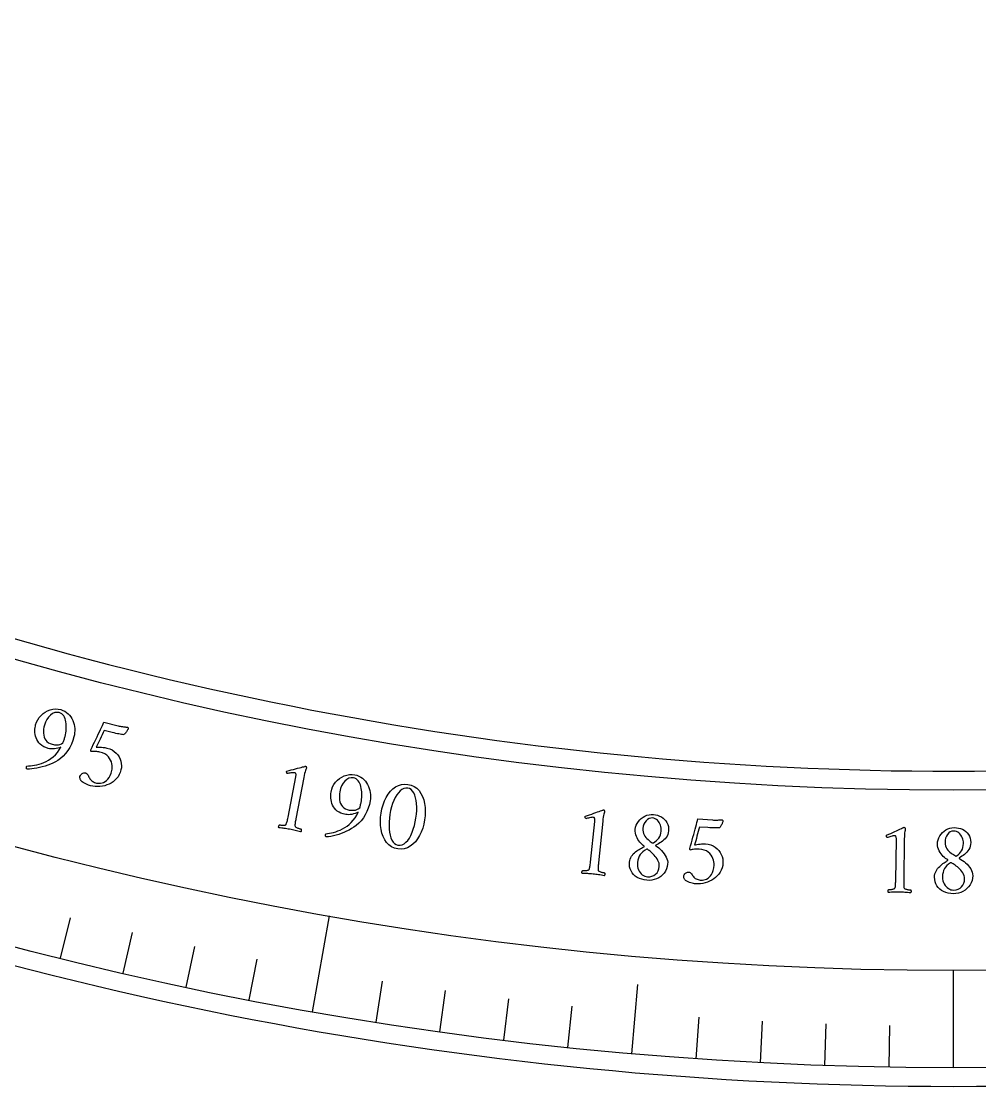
# Model space of a CAD drawing. Header units: millimetres. Extents: x -78 to 78, y -78 to 100.
# Drawn here: x -19.6 to 0.55, y -78 to -55.61 of the extents above; entities that cross this region are included whole.
import ezdxf

# ---------------------------------------------------------------- set-up
doc = ezdxf.new("R2010")
doc.units = ezdxf.units.MM
for name, color, linetype in [('CUT_INNER', 6, 'Continuous'), ('CUT_OUTER', 1, 'Continuous'), ('ENGRAVE', 7, 'Continuous'), ('ENGRAVE_FINE', 8, 'Continuous'), ('TEXT', 5, 'Continuous')]:
    doc.layers.add(name, color=color, linetype=linetype)

msp = doc.modelspace()

# ---------------------------------------------------------------- linework, layer by layer
at = {"layer": 'CUT_INNER'}
msp.add_lwpolyline([(-19.878, -68.5459), (-19.457, -68.6666), (-19.0353, -68.7847), (-18.6129, -68.9002), (-18.1898, -69.0131), (-17.766, -69.1234), (-17.3415, -69.2311), (-16.9164, -69.3362), (-16.4906, -69.4387), (-16.0642, -69.5386), (-15.6373, -69.6359), (-15.2097, -69.7305), (-14.7815, -69.8225), (-14.3528, -69.9119), (-13.9236, -69.9986), (-13.4938, -70.0828), (-13.0636, -70.1642), (-12.6328, -70.2431), (-12.2016, -70.3193), (-11.7698, -70.3928), (-11.3377, -70.4637), (-10.9051, -70.5319), (-10.4722, -70.5975), (-10.0388, -70.6605), (-9.605, -70.7207), (-9.1709, -70.7783), (-8.7364, -70.8333), (-8.3017, -70.8855), (-7.8666, -70.9351), (-7.4312, -70.9821), (-6.9955, -71.0263), (-6.5595, -71.0679), (-6.1234, -71.1068), (-5.6869, -71.1431), (-5.2503, -71.1766), (-4.8135, -71.2075), (-4.3765, -71.2357), (-3.9393, -71.2612), (-3.502, -71.284), (-3.0645, -71.3042), (-2.6269, -71.3216), (-2.1893, -71.3364), (-1.7515, -71.3485), (-1.3137, -71.3579), (-0.8758, -71.3646), (-0.4379, -71.3687), (0, -71.37), (0.4379, -71.3687), (0.8758, -71.3646)], dxfattribs=at)
at = {"layer": 'CUT_OUTER'}
msp.add_lwpolyline([(0.9572, -77.9941), (0.4786, -77.9985), (0, -78), (-0.4786, -77.9985), (-0.9572, -77.9941), (-1.4357, -77.9868), (-1.9142, -77.9765), (-2.3926, -77.9633), (-2.871, -77.9471), (-3.3492, -77.9281), (-3.8273, -77.906), (-4.3052, -77.8811), (-4.783, -77.8532), (-5.2606, -77.8224), (-5.738, -77.7887), (-6.2152, -77.752), (-6.6922, -77.7124), (-7.1689, -77.6699), (-7.6453, -77.6244), (-8.1215, -77.576), (-8.5973, -77.5247), (-9.0729, -77.4705), (-9.548, -77.4134), (-10.0229, -77.3534), (-10.4973, -77.2904), (-10.9713, -77.2245), (-11.445, -77.1558), (-11.9182, -77.0841), (-12.3909, -77.0095), (-12.8632, -76.932), (-13.335, -76.8517), (-13.8063, -76.7684), (-14.2771, -76.6822), (-14.7474, -76.5932), (-15.217, -76.5013), (-15.6862, -76.4064), (-16.1547, -76.3088), (-16.6226, -76.2082), (-17.0899, -76.1048), (-17.5565, -75.9985), (-18.0225, -75.8893), (-18.4878, -75.7773), (-18.9525, -75.6624), (-19.4164, -75.5447), (-19.8795, -75.4242)], dxfattribs=at)
at = {"layer": 'ENGRAVE'}
for points in [[(-13.4755, -76.4232), (-13.1209, -74.4122)], [(0, -77.6022), (0, -75.5602)], [(-6.7635, -77.3069), (-6.6364, -75.8539)]]:
    msp.add_lwpolyline(points, dxfattribs=at)
for radius in [77.6022, 75.5602, 71.7678]:
    msp.add_circle((0, 0), radius, dxfattribs=at)
at = {"layer": 'ENGRAVE_FINE'}
for points in [[(-18.7737, -75.2971), (-18.562, -74.4479)], [(-17.4567, -75.6133), (-17.2598, -74.7605)], [(-16.1344, -75.9064), (-15.9524, -75.0504)], [(-14.8072, -76.1764), (-14.6402, -75.3173)], [(-12.1397, -76.6468), (-12.0028, -75.7824)], [(-10.8001, -76.847), (-10.6783, -75.9803)], [(-9.4573, -77.0238), (-9.3507, -76.1551)], [(-8.1116, -77.1771), (-8.0202, -76.3067)], [(-5.4133, -77.4132), (-5.3522, -76.5401)], [(-4.0614, -77.4958), (-4.0156, -76.6219)], [(-2.7083, -77.5549), (-2.6777, -76.6803)], [(-1.3543, -77.5904), (-1.3391, -76.7154)]]:
    msp.add_lwpolyline(points, dxfattribs=at)
at = {"layer": 'TEXT'}
for points in [[(-19.4844, -71.2601), (-19.4474, -71.2578), (-19.4075, -71.254), (-19.3648, -71.2486), (-19.3193, -71.2418), (-19.272, -71.2326), (-19.2236, -71.2202), (-19.1743, -71.2047), (-19.124, -71.186), (-19.0738, -71.1634), (-19.0244, -71.1362), (-18.976, -71.1043), (-18.9285, -71.0678), (-18.8829, -71.0258), (-18.8404, -70.9775), (-18.8009, -70.9229), (-18.7645, -70.862), (-18.7973, -70.8756), (-18.8314, -70.8863), (-18.8669, -70.8938), (-18.9036, -70.8984), (-18.9396, -70.9001), (-18.9729, -70.8993), (-19.0034, -70.896), (-19.0311, -70.8902), (-19.0819, -70.8739), (-19.1269, -70.8537), (-19.1663, -70.8296), (-19.2, -70.8017), (-19.2286, -70.771), (-19.2527, -70.7385), (-19.2724, -70.7043), (-19.2877, -70.6682), (-19.299, -70.6314), (-19.3069, -70.5945), (-19.3115, -70.5578), (-19.3127, -70.5212), (-19.3114, -70.4857), (-19.3083, -70.4525), (-19.3034, -70.4217), (-19.2968, -70.3932), (-19.2778, -70.3375), (-19.2526, -70.286), (-19.2211, -70.2388), (-19.1834, -70.1958), (-19.1408, -70.1579), (-19.0947, -70.1259), (-19.045, -70.0998), (-18.9919, -70.0795), (-18.9367, -70.0663), (-18.8809, -70.0612), (-18.8246, -70.0643), (-18.7678, -70.0755), (-18.7238, -70.09), (-18.6834, -70.109), (-18.6466, -70.1326), (-18.6133, -70.1607), (-18.5836, -70.1923), (-18.5575, -70.2265), (-18.5349, -70.2633), (-18.5159, -70.3026), (-18.5006, -70.3438), (-18.4888, -70.3862), (-18.4807, -70.4297), (-18.4762, -70.4743), (-18.4752, -70.5191), (-18.4776, -70.5628), (-18.4833, -70.6055), (-18.4924, -70.6471), (-18.5159, -70.7244), (-18.5451, -70.798), (-18.5798, -70.8678), (-18.6203, -70.9338), (-18.6661, -70.995), (-18.717, -71.0499), (-18.7729, -71.0988), (-18.834, -71.1415), (-18.8818, -71.1708), (-18.9325, -71.1977), (-18.986, -71.2221), (-19.0422, -71.2441), (-19.0997, -71.2635), (-19.157, -71.2802), (-19.214, -71.2943), (-19.2708, -71.3057), (-19.3262, -71.3146), (-19.3791, -71.3208), (-19.4294, -71.3244), (-19.4773, -71.3254), (-19.4836, -71.322), (-19.4877, -71.3158), (-19.4896, -71.3067), (-19.4894, -71.2949), (-19.4881, -71.2829), (-19.4868, -71.273), (-19.4856, -71.2654), (-19.4844, -71.2601)], [(-18.7237, -70.7757), (-18.7172, -70.7593), (-18.7109, -70.7424), (-18.7048, -70.7253), (-18.699, -70.7078), (-18.6933, -70.6901), (-18.6879, -70.6724), (-18.6828, -70.6546), (-18.6779, -70.6367), (-18.6695, -70.6012), (-18.6627, -70.5645), (-18.6576, -70.5265), (-18.6541, -70.4873), (-18.6524, -70.4478), (-18.6529, -70.4091), (-18.6556, -70.3713), (-18.6605, -70.3344), (-18.6679, -70.299), (-18.6781, -70.2662), (-18.6913, -70.2358), (-18.7073, -70.2079), (-18.7263, -70.1836), (-18.7485, -70.1639), (-18.7739, -70.1489), (-18.8025, -70.1385), (-18.8499, -70.1319), (-18.8964, -70.1381), (-18.942, -70.1568), (-18.9867, -70.1883), (-19.0278, -70.2299), (-19.0626, -70.2796), (-19.091, -70.3371), (-19.1131, -70.4026), (-19.1231, -70.4456), (-19.1296, -70.4883), (-19.1327, -70.5306), (-19.1322, -70.5726), (-19.1276, -70.6131), (-19.118, -70.6508), (-19.1034, -70.6857), (-19.0838, -70.7179), (-19.0587, -70.7464), (-19.0276, -70.7703), (-18.9904, -70.7896), (-18.9472, -70.8043), (-18.9243, -70.8095), (-18.8998, -70.8133), (-18.8736, -70.8157), (-18.8458, -70.8167), (-18.8167, -70.8143), (-18.7867, -70.8067), (-18.7556, -70.7939), (-18.7237, -70.7757)], [(-17.7983, -70.8814), (-17.7405, -70.8996), (-17.6889, -70.9234), (-17.6437, -70.9529), (-17.6047, -70.9882), (-17.5717, -71.0274), (-17.5445, -71.0691), (-17.523, -71.1131), (-17.5072, -71.1594), (-17.4972, -71.2066), (-17.4932, -71.253), (-17.4951, -71.2987), (-17.5031, -71.3435), (-17.5186, -71.3945), (-17.5392, -71.4416), (-17.5649, -71.4848), (-17.5957, -71.5241), (-17.6306, -71.5593), (-17.6684, -71.5904), (-17.7092, -71.6174), (-17.7529, -71.6403), (-17.7988, -71.659), (-17.8461, -71.6736), (-17.8948, -71.684), (-17.9449, -71.6903), (-17.9954, -71.6924), (-18.0455, -71.6903), (-18.0952, -71.6841), (-18.1443, -71.6738), (-18.1656, -71.6677), (-18.189, -71.6594), (-18.2146, -71.649), (-18.2423, -71.6365), (-18.2702, -71.6223), (-18.2962, -71.6068), (-18.3202, -71.5899), (-18.3423, -71.5716), (-18.346, -71.5662), (-18.3502, -71.5583), (-18.355, -71.5481), (-18.3602, -71.5355), (-18.3646, -71.5218), (-18.3668, -71.5084), (-18.3669, -71.4953), (-18.3647, -71.4825), (-18.3576, -71.4618), (-18.3478, -71.4441), (-18.3352, -71.4293), (-18.3198, -71.4175), (-18.303, -71.409), (-18.2861, -71.4042), (-18.2693, -71.403), (-18.2523, -71.4055), (-18.2328, -71.4127), (-18.2166, -71.4233), (-18.2036, -71.4376), (-18.1939, -71.4553), (-18.1857, -71.4743), (-18.1771, -71.4925), (-18.1682, -71.5097), (-18.1589, -71.5261), (-18.1467, -71.5437), (-18.1326, -71.5595), (-18.1164, -71.5734), (-18.0982, -71.5854), (-18.0788, -71.5957), (-18.0592, -71.6045), (-18.0394, -71.6118), (-18.0193, -71.6176), (-17.9911, -71.6227), (-17.9619, -71.6239), (-17.9315, -71.6213), (-17.9001, -71.6149), (-17.8686, -71.6038), (-17.8381, -71.5871), (-17.8087, -71.5648), (-17.7802, -71.5369), (-17.754, -71.5026), (-17.731, -71.4611), (-17.7114, -71.4126), (-17.695, -71.3569), (-17.6888, -71.3232), (-17.6866, -71.2879), (-17.6883, -71.2508), (-17.6939, -71.2122), (-17.7042, -71.1733), (-17.7201, -71.136), (-17.7414, -71.1), (-17.7683, -71.0655), (-17.8017, -71.034), (-17.8428, -71.0072), (-17.8914, -70.985), (-17.9476, -70.9675), (-17.966, -70.9635), (-17.9877, -70.9599), (-18.0125, -70.9568), (-18.0405, -70.9541), (-18.0682, -70.9523), (-18.0921, -70.9519), (-18.1121, -70.9529), (-18.1283, -70.9553), (-18.1312, -70.954), (-18.1337, -70.9514), (-18.1358, -70.9477), (-18.1375, -70.9429), (-18.1385, -70.9375), (-18.1389, -70.9321), (-18.1386, -70.9267), (-18.1376, -70.9214), (-18.1112, -70.8663), (-18.0847, -70.8111), (-18.0583, -70.7559), (-18.032, -70.7008), (-18.0061, -70.6465), (-17.9811, -70.5941), (-17.957, -70.5436), (-17.9338, -70.495), (-17.9123, -70.4495), (-17.8931, -70.4083), (-17.8763, -70.3714), (-17.8619, -70.3389), (-17.5612, -70.4145), (-17.5401, -70.4195), (-17.5186, -70.424), (-17.4967, -70.428), (-17.4745, -70.4316), (-17.4529, -70.4346), (-17.4331, -70.4371), (-17.4151, -70.4389), (-17.3989, -70.4402), (-17.3856, -70.441), (-17.376, -70.4416), (-17.3703, -70.442), (-17.3684, -70.4421), (-17.3641, -70.4464), (-17.3601, -70.4503), (-17.3565, -70.4539), (-17.3532, -70.4571), (-17.3506, -70.4603), (-17.349, -70.4637), (-17.3485, -70.4675), (-17.349, -70.4716), (-17.3506, -70.4759), (-17.3537, -70.4825), (-17.3583, -70.4914), (-17.3644, -70.5026), (-17.3718, -70.5152), (-17.3802, -70.5282), (-17.3895, -70.5417), (-17.3997, -70.5557), (-17.4106, -70.5693), (-17.422, -70.5817), (-17.4337, -70.5928), (-17.4458, -70.6028), (-17.4683, -70.5994), (-17.4929, -70.5956), (-17.5196, -70.5912), (-17.5484, -70.5863), (-17.5795, -70.5806), (-17.6131, -70.5736), (-17.6491, -70.5654), (-17.6877, -70.556), (-17.8593, -70.5128), (-17.8805, -70.5572), (-17.9017, -70.6019), (-17.9228, -70.6471), (-17.9439, -70.6928), (-17.965, -70.738), (-17.9859, -70.782), (-18.0066, -70.8248), (-18.0272, -70.8663), (-18.0024, -70.8639), (-17.9746, -70.8631), (-17.9436, -70.8637), (-17.9095, -70.8658), (-17.8759, -70.8688), (-17.8461, -70.8725), (-17.8202, -70.8767), (-17.7983, -70.8814)], [(-13.9914, -72.3367), (-13.8277, -71.4907), (-13.8243, -71.4698), (-13.8228, -71.4522), (-13.8231, -71.4378), (-13.8252, -71.4267), (-13.8294, -71.4181), (-13.8357, -71.4114), (-13.8442, -71.4064), (-13.8548, -71.4032), (-13.8682, -71.4017), (-13.8852, -71.4015), (-13.9058, -71.4027), (-13.9299, -71.4053), (-13.9543, -71.4085), (-13.9757, -71.4116), (-13.994, -71.4146), (-14.0093, -71.4175), (-14.0161, -71.408), (-14.0204, -71.3981), (-14.0221, -71.3879), (-14.0213, -71.3774), (-14.0212, -71.3773), (-14.0212, -71.3769), (-14.021, -71.3762), (-14.0208, -71.3752), (-14.0198, -71.3714), (-14.0184, -71.3685), (-14.0166, -71.3665), (-14.0145, -71.3654), (-13.9686, -71.3543), (-13.923, -71.343), (-13.8778, -71.3315), (-13.8331, -71.3197), (-13.7904, -71.3083), (-13.7515, -71.2979), (-13.7164, -71.2887), (-13.6851, -71.2805), (-13.6592, -71.2738), (-13.6404, -71.269), (-13.6287, -71.2663), (-13.6241, -71.2655), (-13.6199, -71.2663), (-13.6151, -71.268), (-13.6115, -71.2712), (-13.6089, -71.2759), (-13.6075, -71.282), (-13.6067, -71.2885), (-13.6061, -71.2945), (-13.6056, -71.2998), (-13.6053, -71.3046), (-13.6064, -71.3078), (-13.6099, -71.3173), (-13.6157, -71.3332), (-13.6237, -71.3555), (-13.633, -71.3838), (-13.6422, -71.4178), (-13.6514, -71.4574), (-13.6607, -71.5028), (-13.826, -72.3685), (-13.8304, -72.3916), (-13.8345, -72.4141), (-13.8383, -72.4357), (-13.8418, -72.4565), (-13.8445, -72.4761), (-13.8459, -72.4941), (-13.846, -72.5103), (-13.8448, -72.5248), (-13.8421, -72.5307), (-13.8365, -72.5369), (-13.8278, -72.5434), (-13.8162, -72.5502), (-13.8027, -72.5569), (-13.7887, -72.563), (-13.7742, -72.5684), (-13.7592, -72.5733), (-13.745, -72.5774), (-13.733, -72.5807), (-13.7232, -72.5832), (-13.7156, -72.5848), (-13.7137, -72.5905), (-13.7128, -72.5976), (-13.7128, -72.6062), (-13.7138, -72.6163), (-13.7157, -72.6262), (-13.7186, -72.6343), (-13.7223, -72.6405), (-13.727, -72.6449), (-13.7582, -72.6368), (-13.7882, -72.6291), (-13.8168, -72.6218), (-13.8441, -72.6149), (-13.8713, -72.6082), (-13.8996, -72.6018), (-13.9292, -72.5955), (-13.9598, -72.5894), (-13.9893, -72.5839), (-14.0176, -72.5791), (-14.0446, -72.5749), (-14.0703, -72.5714), (-14.0963, -72.5681), (-14.1242, -72.5645), (-14.1541, -72.5607), (-14.1858, -72.5567), (-14.1885, -72.5509), (-14.1897, -72.5437), (-14.1894, -72.5351), (-14.1875, -72.5252), (-14.1847, -72.5155), (-14.1815, -72.5075), (-14.178, -72.5012), (-14.1741, -72.4967), (-14.1665, -72.498), (-14.1565, -72.4993), (-14.1441, -72.5007), (-14.1294, -72.5021), (-14.1136, -72.5032), (-14.0981, -72.5035), (-14.0829, -72.503), (-14.0679, -72.5018), (-14.0547, -72.4998), (-14.0447, -72.4969), (-14.0378, -72.4931), (-14.0341, -72.4884), (-14.0275, -72.4754), (-14.0214, -72.4603), (-14.0157, -72.4432), (-14.0105, -72.4241), (-14.0055, -72.4035), (-14.0007, -72.3821), (-13.996, -72.3598), (-13.9914, -72.3367)], [(-13.1996, -72.6871), (-13.1628, -72.6816), (-13.1235, -72.6743), (-13.0814, -72.6653), (-13.0367, -72.6545), (-12.9903, -72.6412), (-12.9432, -72.6246), (-12.8954, -72.6049), (-12.847, -72.5819), (-12.7989, -72.555), (-12.7521, -72.5236), (-12.7066, -72.4876), (-12.6625, -72.4471), (-12.6208, -72.4013), (-12.5826, -72.3495), (-12.5481, -72.2916), (-12.517, -72.2278), (-12.5485, -72.2442), (-12.5816, -72.2578), (-12.6163, -72.2684), (-12.6525, -72.2761), (-12.6882, -72.281), (-12.7214, -72.2831), (-12.7521, -72.2825), (-12.7801, -72.2791), (-12.8322, -72.2673), (-12.8789, -72.2511), (-12.9202, -72.2306), (-12.9562, -72.2057), (-12.9873, -72.1776), (-13.0142, -72.1473), (-13.0368, -72.1149), (-13.0551, -72.0803), (-13.0696, -72.0446), (-13.0808, -72.0086), (-13.0885, -71.9724), (-13.0929, -71.936), (-13.0947, -71.9006), (-13.0945, -71.8673), (-13.0923, -71.8361), (-13.0882, -71.8072), (-13.0741, -71.75), (-13.0535, -71.6965), (-13.0262, -71.6467), (-12.9924, -71.6006), (-12.9533, -71.5592), (-12.9101, -71.5233), (-12.863, -71.4929), (-12.8118, -71.4681), (-12.7579, -71.4501), (-12.7029, -71.4402), (-12.6465, -71.4383), (-12.5889, -71.4445), (-12.5438, -71.4552), (-12.5019, -71.4706), (-12.4632, -71.4909), (-12.4276, -71.516), (-12.3952, -71.5449), (-12.3662, -71.5767), (-12.3405, -71.6113), (-12.3182, -71.6489), (-12.2993, -71.6886), (-12.2839, -71.7297), (-12.272, -71.7724), (-12.2637, -71.8165), (-12.2588, -71.8609), (-12.2573, -71.9047), (-12.2593, -71.9477), (-12.2647, -71.99), (-12.2814, -72.069), (-12.304, -72.1449), (-12.3326, -72.2174), (-12.3671, -72.2868), (-12.4075, -72.3517), (-12.4534, -72.4109), (-12.5048, -72.4644), (-12.5619, -72.5122), (-12.6071, -72.5456), (-12.6552, -72.5768), (-12.7063, -72.6058), (-12.7604, -72.6326), (-12.816, -72.6569), (-12.8716, -72.6786), (-12.9272, -72.6976), (-12.9828, -72.714), (-13.0372, -72.7276), (-13.0893, -72.7384), (-13.1392, -72.7463), (-13.1867, -72.7515), (-13.1933, -72.7487), (-13.198, -72.7428), (-13.2007, -72.734), (-13.2015, -72.7222), (-13.2012, -72.7101), (-13.2008, -72.7002), (-13.2003, -72.6925), (-13.1996, -72.6871)], [(-12.4839, -72.1383), (-12.4789, -72.1213), (-12.4741, -72.104), (-12.4695, -72.0864), (-12.4652, -72.0685), (-12.4611, -72.0504), (-12.4573, -72.0322), (-12.4537, -72.014), (-12.4504, -71.9958), (-12.4452, -71.9597), (-12.4416, -71.9226), (-12.4398, -71.8843), (-12.4397, -71.8449), (-12.4415, -71.8054), (-12.4454, -71.7669), (-12.4514, -71.7295), (-12.4594, -71.6931), (-12.4699, -71.6585), (-12.4829, -71.6267), (-12.4987, -71.5976), (-12.517, -71.5712), (-12.5381, -71.5486), (-12.562, -71.531), (-12.5886, -71.5182), (-12.6179, -71.5103), (-12.6657, -71.5079), (-12.7115, -71.5181), (-12.7553, -71.5408), (-12.7971, -71.576), (-12.8345, -71.6211), (-12.8648, -71.6735), (-12.8881, -71.7334), (-12.9044, -71.8005), (-12.9106, -71.8442), (-12.9133, -71.8873), (-12.9127, -71.9297), (-12.9086, -71.9715), (-12.9005, -72.0114), (-12.8876, -72.0482), (-12.87, -72.0817), (-12.8477, -72.1121), (-12.8202, -72.1383), (-12.7871, -72.1594), (-12.7484, -72.1754), (-12.7041, -72.1862), (-12.6808, -72.1894), (-12.6561, -72.1911), (-12.6298, -72.1912), (-12.602, -72.1897), (-12.5733, -72.1848), (-12.544, -72.1747), (-12.5142, -72.1591), (-12.4839, -72.1383)], [(-11.4701, -71.6459), (-11.4005, -71.663), (-11.3385, -71.6906), (-11.2839, -71.7289), (-11.2369, -71.7778), (-11.1972, -71.8354), (-11.1647, -71.8997), (-11.1395, -71.9708), (-11.1216, -72.0485), (-11.1108, -72.131), (-11.1071, -72.216), (-11.1105, -72.3037), (-11.121, -72.394), (-11.1382, -72.4833), (-11.1615, -72.568), (-11.1911, -72.6479), (-11.2268, -72.7232), (-11.2682, -72.7918), (-11.3145, -72.852), (-11.3658, -72.9036), (-11.4221, -72.9467), (-11.4827, -72.9792), (-11.5471, -72.9991), (-11.6152, -73.0063), (-11.687, -73.0008), (-11.7551, -72.9839), (-11.8164, -72.956), (-11.8709, -72.9171), (-11.9186, -72.8672), (-11.9591, -72.8086), (-11.9923, -72.7435), (-12.018, -72.6718), (-12.0364, -72.5936), (-12.0474, -72.5108), (-12.0508, -72.4256), (-12.0468, -72.3379), (-12.0352, -72.2477), (-12.017, -72.1586), (-11.9926, -72.0743), (-11.9622, -71.9947), (-11.9258, -71.9198), (-11.884, -71.8516), (-11.8373, -71.7921), (-11.7859, -71.7412), (-11.7297, -71.6989), (-11.6695, -71.6672), (-11.6062, -71.6478), (-11.5397, -71.6407), (-11.4701, -71.6459)], [(-11.4719, -71.7252), (-11.5148, -71.7235), (-11.5563, -71.7323), (-11.5963, -71.7518), (-11.635, -71.7818), (-11.6717, -71.8208), (-11.706, -71.8672), (-11.7378, -71.9211), (-11.7672, -71.9824), (-11.7936, -72.0496), (-11.8163, -72.1213), (-11.8354, -72.1975), (-11.8508, -72.2782), (-11.8618, -72.3586), (-11.868, -72.4364), (-11.8692, -72.5116), (-11.8656, -72.5841), (-11.8574, -72.6521), (-11.845, -72.7137), (-11.8283, -72.769), (-11.8074, -72.8179), (-11.7823, -72.8587), (-11.7532, -72.8897), (-11.7202, -72.9107), (-11.6832, -72.9219), (-11.6368, -72.9239), (-11.5928, -72.9148), (-11.5512, -72.8945), (-11.512, -72.863), (-11.4754, -72.8221), (-11.4417, -72.7736), (-11.4108, -72.7174), (-11.3828, -72.6537), (-11.3579, -72.5843), (-11.3365, -72.5113), (-11.3186, -72.4348), (-11.3041, -72.3546), (-11.2935, -72.2734), (-11.2877, -72.1957), (-11.2868, -72.1216), (-11.2906, -72.0509), (-11.2989, -71.9852), (-11.3114, -71.9257), (-11.3281, -71.8724), (-11.3491, -71.8253), (-11.3741, -71.7861), (-11.4029, -71.7563), (-11.4355, -71.736), (-11.4719, -71.7252)], [(-7.6336, -73.2809), (-7.5443, -72.4238), (-7.5427, -72.4027), (-7.5427, -72.385), (-7.5442, -72.3708), (-7.5474, -72.3599), (-7.5523, -72.3517), (-7.5592, -72.3455), (-7.568, -72.3413), (-7.5788, -72.339), (-7.5924, -72.3386), (-7.6093, -72.34), (-7.6297, -72.3429), (-7.6535, -72.3476), (-7.6776, -72.353), (-7.6986, -72.3579), (-7.7166, -72.3625), (-7.7316, -72.3668), (-7.7392, -72.3579), (-7.7443, -72.3484), (-7.7469, -72.3384), (-7.747, -72.3278), (-7.7469, -72.3277), (-7.7469, -72.3273), (-7.7468, -72.3266), (-7.7467, -72.3256), (-7.746, -72.3217), (-7.7449, -72.3187), (-7.7433, -72.3165), (-7.7413, -72.3153), (-7.6965, -72.3002), (-7.6521, -72.285), (-7.6081, -72.2695), (-7.5645, -72.2539), (-7.523, -72.2388), (-7.4851, -72.2252), (-7.451, -72.2129), (-7.4205, -72.2019), (-7.3953, -72.193), (-7.377, -72.1867), (-7.3656, -72.1829), (-7.361, -72.1817), (-7.3568, -72.1822), (-7.3519, -72.1835), (-7.348, -72.1863), (-7.3451, -72.1907), (-7.3431, -72.1967), (-7.3417, -72.2031), (-7.3406, -72.209), (-7.3396, -72.2143), (-7.3389, -72.2191), (-7.3397, -72.2223), (-7.3424, -72.2321), (-7.3467, -72.2485), (-7.3529, -72.2714), (-7.3596, -72.3003), (-7.3658, -72.335), (-7.3716, -72.3753), (-7.3768, -72.4213), (-7.4661, -73.2981), (-7.4684, -73.3216), (-7.4705, -73.3442), (-7.4724, -73.3661), (-7.4741, -73.3872), (-7.4751, -73.407), (-7.4749, -73.4249), (-7.4736, -73.4411), (-7.4711, -73.4555), (-7.468, -73.4611), (-7.4618, -73.4668), (-7.4526, -73.4726), (-7.4404, -73.4783), (-7.4264, -73.4838), (-7.412, -73.4886), (-7.3971, -73.4928), (-7.3816, -73.4963), (-7.3671, -73.4992), (-7.3549, -73.5015), (-7.3449, -73.5031), (-7.3373, -73.504), (-7.3348, -73.5095), (-7.3333, -73.5165), (-7.3325, -73.5251), (-7.3327, -73.5352), (-7.3337, -73.5452), (-7.3359, -73.5535), (-7.3391, -73.56), (-7.3433, -73.5648), (-7.3752, -73.5595), (-7.4057, -73.5545), (-7.4348, -73.5497), (-7.4626, -73.5451), (-7.4903, -73.5409), (-7.5191, -73.5369), (-7.549, -73.5332), (-7.5801, -73.5298), (-7.61, -73.527), (-7.6386, -73.5246), (-7.6658, -73.5228), (-7.6917, -73.5215), (-7.7179, -73.5205), (-7.7461, -73.5194), (-7.7761, -73.5182), (-7.8081, -73.5169), (-7.8113, -73.5114), (-7.8131, -73.5043), (-7.8135, -73.4958), (-7.8125, -73.4858), (-7.8106, -73.4758), (-7.8081, -73.4676), (-7.8052, -73.461), (-7.8017, -73.4562), (-7.794, -73.4568), (-7.7839, -73.4573), (-7.7714, -73.4576), (-7.7567, -73.4577), (-7.7408, -73.4574), (-7.7254, -73.4563), (-7.7102, -73.4545), (-7.6955, -73.452), (-7.6825, -73.4489), (-7.6727, -73.4451), (-7.6662, -73.4407), (-7.6629, -73.4357), (-7.6575, -73.4222), (-7.6527, -73.4066), (-7.6485, -73.3891), (-7.645, -73.3696), (-7.6419, -73.3487), (-7.6389, -73.3269), (-7.6361, -73.3043), (-7.6336, -73.2809)], [(-6.3128, -72.2788), (-6.2668, -72.2851), (-6.2232, -72.2958), (-6.182, -72.311), (-6.1432, -72.3306), (-6.1077, -72.3542), (-6.0765, -72.3816), (-6.0494, -72.4128), (-6.0265, -72.4477), (-6.0089, -72.4861), (-5.9974, -72.5278), (-5.9922, -72.5728), (-5.9932, -72.6212), (-5.999, -72.6609), (-6.0093, -72.6975), (-6.0243, -72.731), (-6.0439, -72.7614), (-6.0668, -72.7891), (-6.0916, -72.8144), (-6.1182, -72.8373), (-6.1467, -72.8579), (-6.1757, -72.8765), (-6.2039, -72.8936), (-6.2312, -72.909), (-6.2578, -72.9229), (-6.2637, -72.9248), (-6.2659, -72.9277), (-6.2643, -72.9314), (-6.259, -72.9359), (-6.2282, -72.9574), (-6.1977, -72.9817), (-6.1676, -73.0086), (-6.1379, -73.0382), (-6.1097, -73.0698), (-6.0843, -73.1028), (-6.0618, -73.1373), (-6.0421, -73.1731), (-6.0264, -73.2098), (-6.0162, -73.2469), (-6.0112, -73.2844), (-6.0117, -73.3223), (-6.0195, -73.3739), (-6.0341, -73.4222), (-6.0556, -73.4672), (-6.0841, -73.5089), (-6.118, -73.5465), (-6.1561, -73.5793), (-6.1984, -73.6071), (-6.2448, -73.6301), (-6.2939, -73.6474), (-6.3444, -73.6585), (-6.396, -73.6633), (-6.449, -73.6617), (-6.5051, -73.6541), (-6.5576, -73.6412), (-6.6064, -73.6232), (-6.6516, -73.5999), (-6.6922, -73.5721), (-6.7273, -73.5405), (-6.757, -73.5049), (-6.7812, -73.4654), (-6.7994, -73.4228), (-6.811, -73.3778), (-6.816, -73.3303), (-6.8146, -73.2805), (-6.8095, -73.2467), (-6.8008, -73.2149), (-6.7885, -73.1851), (-6.7725, -73.1573), (-6.7538, -73.1314), (-6.7334, -73.1073), (-6.7112, -73.0849), (-6.6873, -73.0644), (-6.6626, -73.0456), (-6.6379, -73.0284), (-6.6132, -73.0128), (-6.5885, -72.9989), (-6.5649, -72.9864), (-6.5435, -72.975), (-6.5243, -72.9648), (-6.5072, -72.9558), (-6.5036, -72.953), (-6.5023, -72.9502), (-6.5032, -72.9475), (-6.5062, -72.9449), (-6.527, -72.9285), (-6.5485, -72.9091), (-6.5707, -72.8868), (-6.5936, -72.8615), (-6.6157, -72.8339), (-6.6358, -72.8043), (-6.6537, -72.7729), (-6.6696, -72.7396), (-6.6821, -72.7048), (-6.69, -72.6687), (-6.6933, -72.6315), (-6.692, -72.593), (-6.6848, -72.5484), (-6.6718, -72.5061), (-6.6528, -72.4659), (-6.628, -72.428), (-6.5985, -72.3931), (-6.5654, -72.3622), (-6.5288, -72.3353), (-6.4887, -72.3124), (-6.4463, -72.2947), (-6.4028, -72.2831), (-6.3583, -72.2778), (-6.3128, -72.2788)], [(-6.33, -72.3517), (-6.3665, -72.3529), (-6.401, -72.363), (-6.4335, -72.382), (-6.4639, -72.4099), (-6.4902, -72.4443), (-6.5102, -72.4825), (-6.5239, -72.5245), (-6.5314, -72.5704), (-6.5325, -72.6092), (-6.5286, -72.6453), (-6.5197, -72.6788), (-6.5059, -72.7095), (-6.4885, -72.7377), (-6.4691, -72.7635), (-6.4477, -72.7868), (-6.4243, -72.8077), (-6.4006, -72.8266), (-6.3785, -72.844), (-6.3578, -72.8599), (-6.3386, -72.8743), (-6.3363, -72.8755), (-6.3334, -72.8764), (-6.3299, -72.8771), (-6.3258, -72.8776), (-6.3249, -72.8777), (-6.3242, -72.8777), (-6.3238, -72.8778), (-6.3237, -72.8778), (-6.3206, -72.8779), (-6.3177, -72.8778), (-6.3151, -72.8773), (-6.3127, -72.8766), (-6.2799, -72.8561), (-6.2501, -72.8327), (-6.2233, -72.8062), (-6.1996, -72.7768), (-6.1797, -72.7443), (-6.1645, -72.7086), (-6.1539, -72.6698), (-6.1479, -72.6279), (-6.1468, -72.5966), (-6.1488, -72.5655), (-6.154, -72.5346), (-6.1623, -72.5041), (-6.1736, -72.4748), (-6.1876, -72.4478), (-6.2043, -72.4229), (-6.2238, -72.4003), (-6.2461, -72.3812), (-6.2712, -72.3667), (-6.2992, -72.3569), (-6.33, -72.3517)], [(-5.2195, -72.8952), (-5.1594, -72.903), (-5.1045, -72.9176), (-5.0548, -72.9388), (-5.0103, -72.9667), (-4.971, -72.9997), (-4.9369, -73.036), (-4.9081, -73.0755), (-4.8845, -73.1185), (-4.8665, -73.1632), (-4.8545, -73.2082), (-4.8485, -73.2535), (-4.8485, -73.299), (-4.8549, -73.352), (-4.8671, -73.4019), (-4.8849, -73.4489), (-4.9084, -73.4929), (-4.9366, -73.5337), (-4.9684, -73.5709), (-5.0039, -73.6045), (-5.043, -73.6347), (-5.0849, -73.6611), (-5.129, -73.6837), (-5.1751, -73.7024), (-5.2234, -73.7172), (-5.2728, -73.7281), (-5.3225, -73.7348), (-5.3724, -73.7373), (-5.4226, -73.7357), (-5.4447, -73.7333), (-5.4692, -73.7292), (-5.4962, -73.7234), (-5.5257, -73.716), (-5.5556, -73.7068), (-5.5838, -73.696), (-5.6104, -73.6835), (-5.6354, -73.6694), (-5.64, -73.6647), (-5.6455, -73.6577), (-5.6519, -73.6484), (-5.6593, -73.6369), (-5.666, -73.6242), (-5.6705, -73.6114), (-5.6728, -73.5985), (-5.6729, -73.5855), (-5.6695, -73.5639), (-5.6629, -73.5447), (-5.653, -73.528), (-5.6399, -73.5137), (-5.6249, -73.5024), (-5.6091, -73.4947), (-5.5927, -73.4906), (-5.5756, -73.4902), (-5.5551, -73.4938), (-5.5373, -73.5015), (-5.522, -73.5133), (-5.5094, -73.5291), (-5.4981, -73.5464), (-5.4865, -73.5628), (-5.4746, -73.5782), (-5.4626, -73.5927), (-5.4476, -73.608), (-5.4309, -73.621), (-5.4126, -73.6319), (-5.3926, -73.6405), (-5.3717, -73.6473), (-5.3509, -73.6526), (-5.3301, -73.6564), (-5.3093, -73.6586), (-5.2807, -73.6587), (-5.2516, -73.6548), (-5.2222, -73.647), (-5.1923, -73.6352), (-5.1632, -73.6188), (-5.1361, -73.5971), (-5.111, -73.57), (-5.0879, -73.5376), (-5.0679, -73.4992), (-5.0525, -73.4544), (-5.0416, -73.4032), (-5.0352, -73.3455), (-5.035, -73.3113), (-5.0389, -73.2761), (-5.047, -73.2399), (-5.0592, -73.2028), (-5.0761, -73.1664), (-5.0982, -73.1323), (-5.1255, -73.1006), (-5.158, -73.0712), (-5.1964, -73.046), (-5.2414, -73.0268), (-5.2931, -73.0134), (-5.3515, -73.0059), (-5.3704, -73.0052), (-5.3923, -73.0054), (-5.4173, -73.0066), (-5.4454, -73.0088), (-5.473, -73.0119), (-5.4966, -73.0157), (-5.5161, -73.0201), (-5.5316, -73.0253), (-5.5348, -73.0245), (-5.5377, -73.0224), (-5.5404, -73.0191), (-5.5428, -73.0146), (-5.5448, -73.0095), (-5.5461, -73.0043), (-5.5467, -72.9989), (-5.5466, -72.9935), (-5.5302, -72.9346), (-5.5138, -72.8757), (-5.4974, -72.8168), (-5.481, -72.7579), (-5.4649, -72.6999), (-5.4494, -72.644), (-5.4344, -72.5901), (-5.4201, -72.5382), (-5.4068, -72.4896), (-5.395, -72.4457), (-5.3849, -72.4065), (-5.3763, -72.3719), (-5.067, -72.3942), (-5.0454, -72.3955), (-5.0235, -72.3962), (-5.0012, -72.3964), (-4.9787, -72.396), (-4.9569, -72.3952), (-4.937, -72.3942), (-4.919, -72.3929), (-4.9028, -72.3913), (-4.8895, -72.3899), (-4.88, -72.3888), (-4.8743, -72.3881), (-4.8724, -72.3879), (-4.8674, -72.3914), (-4.8628, -72.3946), (-4.8586, -72.3975), (-4.8548, -72.4), (-4.8517, -72.4027), (-4.8496, -72.4059), (-4.8484, -72.4095), (-4.8482, -72.4136), (-4.849, -72.4181), (-4.8509, -72.4252), (-4.8539, -72.4347), (-4.858, -72.4468), (-4.8631, -72.4605), (-4.869, -72.4748), (-4.8758, -72.4897), (-4.8835, -72.5052), (-4.8919, -72.5205), (-4.9009, -72.5347), (-4.9105, -72.5477), (-4.9207, -72.5596), (-4.9434, -72.5602), (-4.9684, -72.5607), (-4.9954, -72.561), (-5.0246, -72.5612), (-5.0563, -72.5609), (-5.0905, -72.5599), (-5.1275, -72.5581), (-5.167, -72.5556), (-5.3436, -72.5428), (-5.3567, -72.5901), (-5.3698, -72.6379), (-5.3828, -72.6861), (-5.3957, -72.7347), (-5.4085, -72.7829), (-5.4215, -72.8299), (-5.4345, -72.8756), (-5.4475, -72.9201), (-5.4235, -72.9135), (-5.3963, -72.9078), (-5.3657, -72.903), (-5.3317, -72.8991), (-5.298, -72.8963), (-5.2681, -72.8947), (-5.2419, -72.8943), (-5.2195, -72.8952)], [(-1.2177, -73.6673), (-1.2034, -72.8057), (-1.2037, -72.7846), (-1.2052, -72.767), (-1.208, -72.7529), (-1.2121, -72.7423), (-1.2177, -72.7346), (-1.2251, -72.729), (-1.2343, -72.7256), (-1.2452, -72.7243), (-1.2588, -72.7251), (-1.2755, -72.7279), (-1.2956, -72.7326), (-1.3189, -72.7394), (-1.3424, -72.7468), (-1.3629, -72.7536), (-1.3804, -72.7597), (-1.395, -72.7652), (-1.4033, -72.757), (-1.4092, -72.748), (-1.4127, -72.7383), (-1.4137, -72.7278), (-1.4137, -72.7276), (-1.4137, -72.7272), (-1.4137, -72.7265), (-1.4136, -72.7256), (-1.4133, -72.7216), (-1.4124, -72.7185), (-1.411, -72.7162), (-1.4091, -72.7148), (-1.3658, -72.6959), (-1.3229, -72.6768), (-1.2804, -72.6576), (-1.2384, -72.6382), (-1.1983, -72.6196), (-1.1618, -72.6027), (-1.1289, -72.5875), (-1.0994, -72.5739), (-1.0751, -72.5628), (-1.0574, -72.5549), (-1.0464, -72.5502), (-1.042, -72.5486), (-1.0377, -72.5487), (-1.0327, -72.5496), (-1.0286, -72.5521), (-1.0253, -72.5562), (-1.0228, -72.562), (-1.0209, -72.5683), (-1.0192, -72.574), (-1.0178, -72.5792), (-1.0166, -72.5839), (-1.0172, -72.5872), (-1.019, -72.5972), (-1.0219, -72.6139), (-1.026, -72.6372), (-1.0302, -72.6667), (-1.0334, -72.7017), (-1.0356, -72.7424), (-1.0368, -72.7887), (-1.0493, -73.6699), (-1.0496, -73.6935), (-1.0497, -73.7163), (-1.0497, -73.7382), (-1.0495, -73.7593), (-1.0488, -73.7791), (-1.047, -73.797), (-1.0443, -73.813), (-1.0406, -73.8271), (-1.037, -73.8325), (-1.0304, -73.8376), (-1.0207, -73.8425), (-1.008, -73.8472), (-0.9936, -73.8514), (-0.9788, -73.8549), (-0.9636, -73.8578), (-0.9479, -73.86), (-0.9332, -73.8616), (-0.9208, -73.8628), (-0.9108, -73.8635), (-0.903, -73.8638), (-0.9002, -73.869), (-0.898, -73.8759), (-0.8965, -73.8844), (-0.8957, -73.8945), (-0.8959, -73.9045), (-0.8973, -73.913), (-0.9, -73.9198), (-0.9038, -73.9249), (-0.936, -73.9224), (-0.9668, -73.92), (-0.9962, -73.9178), (-1.0243, -73.9157), (-1.0523, -73.9139), (-1.0813, -73.9124), (-1.1115, -73.9114), (-1.1427, -73.9107), (-1.1727, -73.9104), (-1.2014, -73.9106), (-1.2287, -73.9111), (-1.2546, -73.9121), (-1.2808, -73.9134), (-1.309, -73.9147), (-1.339, -73.9162), (-1.371, -73.9177), (-1.3747, -73.9125), (-1.3771, -73.9056), (-1.3782, -73.8971), (-1.3781, -73.887), (-1.377, -73.877), (-1.3753, -73.8685), (-1.3729, -73.8618), (-1.3699, -73.8566), (-1.3621, -73.8566), (-1.352, -73.8561), (-1.3396, -73.8553), (-1.3249, -73.8542), (-1.3092, -73.8525), (-1.2938, -73.8501), (-1.2789, -73.847), (-1.2644, -73.8432), (-1.2517, -73.839), (-1.2423, -73.8343), (-1.2362, -73.8294), (-1.2334, -73.8241), (-1.2292, -73.8102), (-1.2258, -73.7943), (-1.2232, -73.7764), (-1.2213, -73.7567), (-1.22, -73.7356), (-1.219, -73.7136), (-1.2182, -73.6909), (-1.2177, -73.6673)], [(0.0108, -72.5539), (0.0571, -72.5562), (0.1015, -72.5631), (0.1438, -72.5746), (0.1842, -72.5908), (0.2216, -72.6112), (0.2551, -72.6358), (0.2848, -72.6645), (0.3106, -72.6972), (0.3316, -72.7339), (0.3466, -72.7745), (0.3557, -72.8189), (0.3589, -72.8672), (0.3567, -72.9073), (0.3496, -72.9446), (0.3375, -72.9793), (0.3206, -73.0113), (0.3002, -73.0408), (0.2778, -73.0682), (0.2533, -73.0934), (0.2267, -73.1164), (0.1995, -73.1375), (0.1728, -73.1569), (0.1469, -73.1747), (0.1216, -73.1908), (0.1159, -73.1933), (0.114, -73.1963), (0.1159, -73.1998), (0.1216, -73.2039), (0.1542, -73.2226), (0.1866, -73.2441), (0.219, -73.2683), (0.2512, -73.2952), (0.282, -73.3242), (0.3102, -73.3549), (0.3356, -73.3873), (0.3584, -73.4213), (0.3772, -73.4565), (0.3906, -73.4925), (0.3988, -73.5294), (0.4017, -73.5672), (0.3984, -73.6193), (0.388, -73.6687), (0.3705, -73.7154), (0.3458, -73.7595), (0.3153, -73.7999), (0.2802, -73.8358), (0.2405, -73.8672), (0.1962, -73.8942), (0.1488, -73.9158), (0.0995, -73.9312), (0.0485, -73.9404), (-0.0044, -73.9435), (-0.061, -73.9408), (-0.1144, -73.9325), (-0.1646, -73.9188), (-0.2116, -73.8996), (-0.2545, -73.8754), (-0.2923, -73.8469), (-0.3249, -73.8141), (-0.3525, -73.7769), (-0.3743, -73.736), (-0.3898, -73.6922), (-0.399, -73.6453), (-0.4018, -73.5956), (-0.3997, -73.5615), (-0.3938, -73.5291), (-0.3841, -73.4983), (-0.3706, -73.4692), (-0.3543, -73.4417), (-0.336, -73.4159), (-0.3159, -73.3917), (-0.2939, -73.3692), (-0.2709, -73.3483), (-0.2478, -73.329), (-0.2245, -73.3114), (-0.2012, -73.2953), (-0.1788, -73.2808), (-0.1584, -73.2676), (-0.1401, -73.2558), (-0.1239, -73.2453), (-0.1206, -73.2422), (-0.1195, -73.2393), (-0.1206, -73.2367), (-0.1239, -73.2344), (-0.146, -73.2199), (-0.1692, -73.2024), (-0.1932, -73.1821), (-0.2182, -73.1589), (-0.2426, -73.1333), (-0.2652, -73.1056), (-0.2858, -73.0759), (-0.3045, -73.0441), (-0.32, -73.0105), (-0.331, -72.9753), (-0.3376, -72.9384), (-0.3396, -72.9), (-0.3364, -72.855), (-0.3271, -72.8117), (-0.3117, -72.77), (-0.2903, -72.73), (-0.2639, -72.6927), (-0.2337, -72.6591), (-0.1995, -72.6291), (-0.1616, -72.6028), (-0.1209, -72.5814), (-0.0786, -72.5661), (-0.0347, -72.557), (0.0108, -72.5539)], [(0, -72.6281), (-0.0363, -72.6324), (-0.0698, -72.6455), (-0.1005, -72.6673), (-0.1284, -72.6978), (-0.1515, -72.7343), (-0.1682, -72.774), (-0.1782, -72.8171), (-0.1816, -72.8634), (-0.1793, -72.9022), (-0.1723, -72.9379), (-0.1606, -72.9705), (-0.144, -72.9999), (-0.1243, -73.0264), (-0.1027, -73.0504), (-0.0793, -73.0718), (-0.0542, -73.0905), (-0.029, -73.1073), (-0.0054, -73.1227), (0.0165, -73.1368), (0.0369, -73.1494), (0.0393, -73.1504), (0.0423, -73.1511), (0.0459, -73.1515), (0.0499, -73.1516), (0.0509, -73.1516), (0.0516, -73.1516), (0.052, -73.1516), (0.0521, -73.1516), (0.0552, -73.1515), (0.0581, -73.1511), (0.0606, -73.1504), (0.0629, -73.1494), (0.0938, -73.1262), (0.1215, -73.1003), (0.1458, -73.0716), (0.1669, -73.0402), (0.1839, -73.0061), (0.196, -72.9692), (0.2031, -72.9297), (0.2055, -72.8874), (0.2038, -72.856), (0.1991, -72.8252), (0.1912, -72.795), (0.1803, -72.7653), (0.1665, -72.7371), (0.1502, -72.7114), (0.1314, -72.6881), (0.11, -72.6673), (0.0861, -72.6501), (0.0598, -72.6379), (0.0311, -72.6305), (0, -72.6281)], [(-6.4379, -73.5861), (-6.3878, -73.5863), (-6.3424, -73.5779), (-6.3015, -73.5609), (-6.2653, -73.5353), (-6.2351, -73.5024), (-6.2123, -73.4637), (-6.1968, -73.4192), (-6.1887, -73.3688), (-6.1883, -73.3365), (-6.1926, -73.3047), (-6.2016, -73.2735), (-6.2153, -73.2429), (-6.2322, -73.2133), (-6.2508, -73.1851), (-6.2712, -73.1585), (-6.2934, -73.1333), (-6.3161, -73.1099), (-6.3382, -73.0887), (-6.3596, -73.0695), (-6.3803, -73.0524), (-6.3989, -73.0379), (-6.4136, -73.0265), (-6.4244, -73.0182), (-6.4315, -73.0129), (-6.4354, -73.0106), (-6.4388, -73.009), (-6.4417, -73.0079), (-6.4441, -73.0074), (-6.4471, -73.0073), (-6.4495, -73.0075), (-6.4515, -73.008), (-6.4529, -73.0088), (-6.4959, -73.0333), (-6.5331, -73.0603), (-6.5648, -73.0896), (-6.5908, -73.1213), (-6.6117, -73.1566), (-6.628, -73.1963), (-6.6396, -73.2406), (-6.6465, -73.2893), (-6.6481, -73.3314), (-6.6451, -73.3708), (-6.6375, -73.4074), (-6.6252, -73.4413), (-6.6092, -73.4721), (-6.5906, -73.4995), (-6.5693, -73.5233), (-6.5453, -73.5437), (-6.5196, -73.5604), (-6.4932, -73.573), (-6.4659, -73.5816), (-6.4379, -73.5861)], [(0, -73.8672), (0.0499, -73.8631), (0.0945, -73.8507), (0.1337, -73.8302), (0.1675, -73.8015), (0.1947, -73.7661), (0.2141, -73.7256), (0.2257, -73.6799), (0.2294, -73.629), (0.227, -73.5968), (0.2199, -73.5655), (0.2082, -73.5352), (0.1919, -73.5059), (0.1725, -73.4778), (0.1515, -73.4514), (0.1288, -73.4267), (0.1045, -73.4035), (0.0799, -73.3822), (0.0561, -73.3629), (0.0331, -73.3457), (0.0109, -73.3305), (-0.0088, -73.3177), (-0.0245, -73.3076), (-0.036, -73.3002), (-0.0435, -73.2956), (-0.0476, -73.2937), (-0.0511, -73.2923), (-0.0541, -73.2915), (-0.0565, -73.2912), (-0.0595, -73.2914), (-0.062, -73.2918), (-0.0639, -73.2924), (-0.0652, -73.2934), (-0.1059, -73.3216), (-0.1407, -73.3516), (-0.1696, -73.3836), (-0.1928, -73.4175), (-0.2105, -73.4544), (-0.2233, -73.4954), (-0.231, -73.5405), (-0.2336, -73.5897), (-0.2316, -73.6318), (-0.2252, -73.6708), (-0.2143, -73.7066), (-0.1991, -73.7393), (-0.1805, -73.7686), (-0.1596, -73.7942), (-0.1363, -73.8161), (-0.1106, -73.8344), (-0.0836, -73.8487), (-0.0562, -73.859), (-0.0283, -73.8651), (0, -73.8672)]]:
    msp.add_lwpolyline(points, close=True, dxfattribs=at)

doc.saveas('drawing.dxf')
